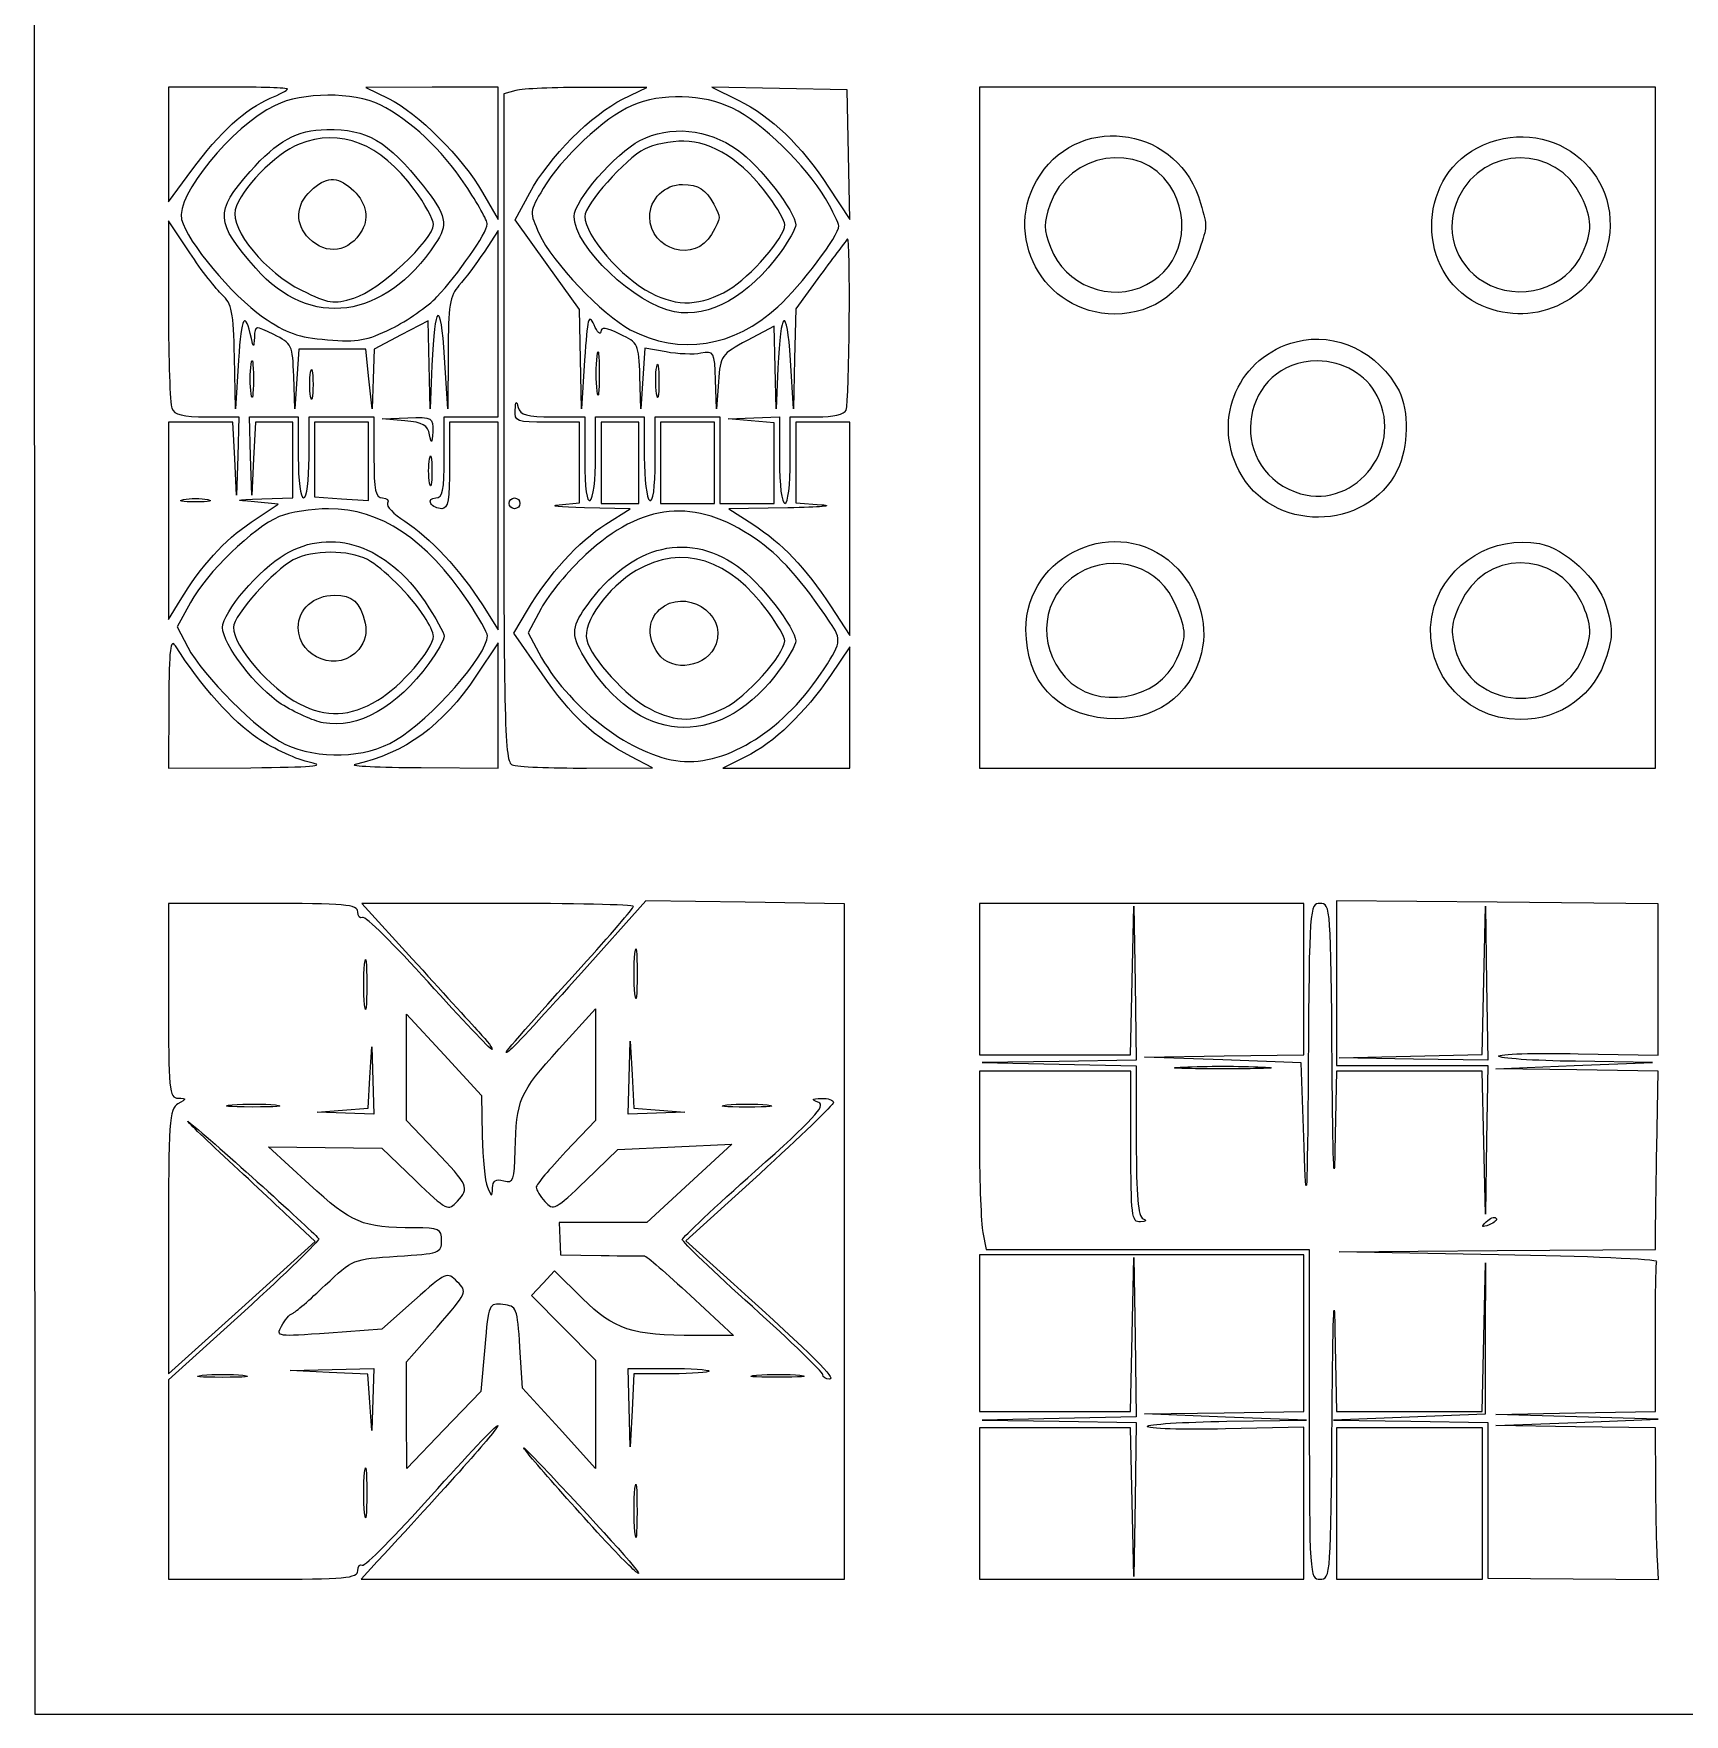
# Model space of a CAD drawing. Extents: x 35 to 169, y -1 to 345.
# Drawn here: x 34.9 to 121.1, y -0.9 to 86.9 of the extents above; entities that cross this region are included whole.
import ezdxf

# ---------------------------------------------------------------- set-up
doc = ezdxf.new("R2010")
doc.units = 0
doc.layers.get('0').update_dxf_attribs({"linetype": 'CONTINUOUS'})

msp = doc.modelspace()

# ---------------------------------------------------------------- linework, layer by layer
at = {"color": 7}
for points in [[(169.00133, 20.210668), (168.928996, -0.885443), (101.950754, -0.885443), (34.972518, -0.885443), (34.932448, 87.450113), (34.892381, 175.785668), (56.051371, 175.785668), (77.210361, 175.785668), (77.212337, 176.420668)], [(45.037025, 84.063446), (41.932583, 84.063446), (41.932583, 81.069066), (41.932583, 78.074685), (43.152252, 79.72851)], [(45.037025, 84.063446), (45.037025, 84.063446)], [(55.690914, 84.04938), (52.233695, 84.035326), (53.416146, 83.461621)], [(58.331676, 78.560127), (59.142842, 77.149016), (59.145382, 80.606238), (59.147922, 84.063446), (55.690699, 84.049392), (55.690699, 84.049392)], [(60.065361, 83.885567), (59.430361, 83.715393), (59.430361, 66.280726)], [(65.639247, 83.426866), (66.909247, 84.035311), (63.804806, 84.045528)], [(73.823695, 83.989171), (70.295914, 84.05601), (71.67188, 83.37687)], [(76.389684, 78.842335), (77.505097, 77.149002), (77.428285, 80.535668), (77.351472, 83.922335), (73.823695, 83.989171), (73.823695, 83.989171)], [(101.904806, 84.063446), (84.265914, 84.063446), (84.265914, 66.283446), (84.265914, 48.503446), (101.904806, 48.503446), (119.543695, 48.503446), (119.543695, 66.283446), (119.543695, 84.063446), (101.904806, 84.063446), (101.904806, 84.063446)], [(54.760625, 78.719027), (54.760625, 78.719027)], [(57.434576, 78.946616), (57.434576, 78.946608)], [(63.652315, 69.811224), (63.488135, 67.271224), (63.434801, 69.863616), (63.381472, 72.45601), (61.70538, 74.795994), (60.02929, 77.13598), (60.788158, 78.538732)], [(73.25822, 78.37563), (73.25822, 78.37563)], [(76.225773, 78.246987), (76.225773, 78.246987)], [(94.205882, 78.923175), (94.205882, 78.923175)], [(115.685725, 78.339113), (115.685725, 78.339113)], [(43.046667, 75.403838), (41.932583, 77.072212), (41.932583, 72.406466)], [(52.035256, 76.584557), (52.035256, 76.584557)], [(56.325914, 64.731224), (56.325914, 66.847891), (57.737025, 66.847891), (59.148136, 66.847891), (59.148136, 71.711181), (59.148136, 76.574474), (58.402398, 75.450625)], [(70.275605, 76.372891), (70.275605, 76.372891)], [(55.859299, 75.871243), (55.859299, 75.871243)], [(77.378131, 76.137706), (77.378131, 76.137706)], [(95.744781, 75.583018), (95.744781, 75.583018)], [(117.032275, 75.731987), (117.032275, 75.731987)], [(73.865703, 75.417337), (73.865703, 75.417337)], [(75.96702, 74.255431), (74.670361, 72.490749), (74.617027, 69.880987), (74.563695, 67.271224), (74.400283, 69.811224)], [(55.682721, 69.529002), (55.592839, 67.271224), (55.536044, 69.568919), (55.479247, 71.866612), (54.070512, 71.121142), (52.661775, 70.375668), (52.611957, 68.823446), (52.562139, 67.271224), (52.397917, 68.823446), (52.233695, 70.375668), (50.481851, 70.377926), (48.730007, 70.380184), (48.630213, 68.825696), (48.53042, 67.271207), (48.470114, 68.96454)], [(73.744574, 69.387891), (73.653622, 67.271224), (73.597547, 69.427808), (73.541472, 71.58439), (72.142807, 70.838919)], [(67.906592, 70.232808), (66.793903, 70.436278), (66.693271, 68.853751), (66.592642, 67.271224), (66.539279, 68.982843)], [(45.589325, 69.811207), (45.425913, 67.271207), (45.372579, 69.979132)], [(56.526249, 70.177441), (56.5175, 67.271224), (56.346812, 69.952335)], [(70.642788, 68.682335), (70.541436, 67.271224), (70.489233, 68.785792)], [(46.245994, 68.047335), (46.245994, 68.047335)], [(49.353408, 67.906224), (49.353408, 67.906224)], [(64.306202, 68.188446), (64.306202, 68.188446)], [(67.412275, 68.051216), (67.412289, 68.051216)], [(105.023672, 67.948885), (105.023672, 67.948885)], [(43.938331, 66.847891), (45.601472, 66.847891), (45.546196, 64.80178), (45.490917, 62.755668), (45.39219, 64.660668), (45.293458, 66.565668), (43.613019, 66.565668), (41.932583, 66.565668), (41.933712, 61.415113), (41.934841, 56.264557), (42.533976, 57.252335)], [(46.800894, 62.56525), (48.423695, 62.614557), (48.423695, 64.590113), (48.423695, 66.565668), (47.448811, 66.565668), (46.473926, 66.565668), (46.375196, 64.660668), (46.276466, 62.755668), (46.22119, 64.80178), (46.165914, 66.847891), (47.435914, 66.847891), (48.705914, 66.847891), (48.705914, 64.731224)], [(49.270361, 64.731224), (49.270361, 66.847891), (50.963695, 66.847891), (52.657025, 66.847891), (52.657025, 64.731224)], [(54.262178, 66.642106), (53.080361, 66.749279), (54.420914, 66.798584)], [(61.991054, 66.847893), (63.663695, 66.847891), (63.663695, 64.573456)], [(64.228136, 64.747881), (64.228136, 66.847891), (65.498136, 66.847891), (66.768136, 66.847891), (66.768136, 64.747881)], [(67.332583, 64.573456), (67.332583, 66.847891), (69.025914, 66.847891), (70.719247, 66.847891), (70.719247, 64.590113), (70.719247, 62.332335), (72.130361, 62.332335), (73.541472, 62.332335), (73.541472, 64.432774), (73.541472, 66.533213), (72.342025, 66.641245), (71.142583, 66.749279), (72.483136, 66.798584), (73.823695, 66.847891), (73.823695, 64.590113)], [(74.388136, 64.590113), (74.388136, 66.847891), (75.77573, 66.847891)], [(50.963695, 66.565668), (49.552583, 66.565668), (49.552583, 64.61735), (49.552583, 62.669035), (50.96387, 62.571239), (52.375156, 62.473446), (52.374981, 64.519557), (52.374806, 66.565668), (50.963695, 66.565668), (50.963695, 66.565668)], [(55.564312, 65.915301), (55.564301, 65.915301)], [(57.878136, 66.565668), (56.608136, 66.565668), (56.608136, 64.307891)], [(58.324056, 57.030158), (59.148136, 55.730717), (59.148136, 61.148193), (59.148136, 66.565668), (57.878136, 66.565668), (57.878136, 66.565668)], [(62.323136, 62.255706), (63.381472, 62.366411), (63.381472, 64.466042), (63.381472, 66.565671), (61.688136, 66.565671)], [(65.498136, 66.565668), (64.510361, 66.565668), (64.510361, 64.449002), (64.510361, 62.332335), (65.498136, 62.332335), (66.485914, 62.332335), (66.485914, 64.449002), (66.485914, 66.565668), (65.498136, 66.565668), (65.498136, 66.565668)], [(69.025914, 66.565668), (67.614806, 66.565668), (67.614806, 64.449002), (67.614806, 62.332335), (69.025914, 62.332335), (70.437025, 62.332335), (70.437025, 64.449002), (70.437025, 66.565668), (69.025914, 66.565668), (69.025914, 66.565668)], [(76.081472, 66.565668), (74.670361, 66.565668), (74.670361, 64.464465), (74.670361, 62.363261), (76.010914, 62.257558)], [(76.481878, 56.976548), (77.492583, 55.430763), (77.492583, 60.998214), (77.492583, 66.565668), (76.081472, 66.565668), (76.081472, 66.565668)], [(106.090793, 64.08452), (106.090793, 64.08452)], [(55.562297, 63.390668), (55.562297, 63.390668)], [(43.343695, 62.409201), (43.343695, 62.409201)], [(46.243793, 61.344543), (47.656615, 62.295991), (46.417365, 62.405967)], [(59.994806, 62.050113), (59.994806, 62.050113)], [(64.766469, 61.247552), (66.031979, 62.050116), (63.648392, 62.097557)], [(74.262327, 62.100983), (71.173185, 62.050113), (72.427883, 61.240135)], [(43.077548, 57.151102), (42.388068, 55.878503), (42.936437, 54.820677)], [(57.573664, 57.207453), (57.573664, 57.207453)], [(115.685725, 57.172446), (115.685725, 57.172446)], [(55.295487, 56.413427), (55.295487, 56.413427)], [(61.433397, 53.429141), (59.966428, 55.551187), (60.676807, 56.763354)], [(61.384149, 56.846127), (60.707177, 55.570025), (61.268212, 54.524254)], [(73.25822, 56.644519), (73.25822, 56.644519)], [(94.538549, 56.958982), (94.538549, 56.958982)], [(76.459746, 56.131205), (76.459746, 56.131205)], [(51.861974, 54.705994), (51.861974, 54.705994)], [(55.126472, 48.536184), (59.148136, 48.503446), (59.148136, 51.781161), (59.148136, 55.058879), (57.979073, 53.308189), (57.979073, 53.308189)], [(70.520571, 54.994557), (70.520571, 54.994557)], [(72.05238, 49.093931), (70.860361, 48.503892), (74.176472, 48.503669), (77.492583, 48.503446), (77.492583, 51.674679), (77.492583, 54.845911), (76.482555, 53.346106), (76.482567, 53.346106)], [(95.85316, 54.533034), (95.85316, 54.533034)], [(55.521259, 53.968448), (55.521259, 53.968448)], [(73.865703, 53.686226), (73.865703, 53.686226)], [(117.006963, 54.37123), (117.006963, 54.37123)], [(41.949178, 51.960668), (41.932583, 48.503446), (46.236472, 48.534369)], [(46.595072, 50.064161), (46.595072, 50.064161)], [(63.75733, 48.51592), (67.191472, 48.528395), (66.062583, 49.118598)], [(46.871472, 41.447891), (41.932583, 41.447891), (41.932583, 36.367891)], [(52.829748, 7.087335), (51.981856, 6.170113), (64.596106, 6.170113), (77.210361, 6.170113), (77.210361, 23.79695), (77.210361, 41.423789), (72.0305, 41.506395), (72.0305, 41.506395)], [(59.117095, 41.447891), (52.030497, 41.447891), (54.657077, 38.555113)], [(72.0305, 41.506395), (66.850638, 41.589002), (63.493277, 37.829723)], [(101.210454, 28.747891), (101.058136, 33.122335), (96.965914, 33.275285), (92.873695, 33.428236), (97.036472, 33.486952), (101.199247, 33.545668), (101.199247, 37.49678), (101.199247, 41.447891), (92.732583, 41.447891), (84.265914, 41.447891), (84.265914, 37.49678), (84.265914, 33.545668), (88.209061, 33.545668), (92.15221, 33.545668), (92.23938, 37.426224), (92.32655, 41.30678), (92.388453, 37.285113), (92.450361, 33.263446), (88.428695, 33.201284), (84.407025, 33.139122), (88.428695, 33.052423), (92.450361, 32.965727), (92.450361, 29.045883)], [(115.521596, 33.602635), (119.684797, 33.51849), (119.684797, 37.474989), (119.684797, 41.431485), (111.288528, 41.510245), (102.892262, 41.589002), (102.892417, 37.285113), (102.892583, 32.981224), (106.843695, 32.981224), (110.794806, 32.981224), (110.733174, 29.100668), (110.671545, 25.220113), (110.58387, 28.959557), (110.4962, 32.699002), (106.701934, 32.699002), (102.907671, 32.699002), (102.821421, 28.536224)], [(106.914247, 33.325075), (103.033695, 33.386704), (106.765228, 33.474323), (110.496759, 33.561941), (110.583878, 37.43436), (110.670995, 41.30678), (110.7329, 37.285113), (110.794806, 33.263446), (106.914247, 33.325075), (106.914247, 33.325075)], [(52.169215, 36.156224), (52.169215, 36.156224)], [(66.280315, 36.720668), (66.280315, 36.720668)], [(55.832025, 28.563275), (54.350361, 30.111577), (54.35609, 32.886956), (54.361791, 35.662335), (56.319344, 33.545668), (58.276899, 31.429002), (58.309022, 29.312335)], [(62.320015, 33.852738), (64.221893, 35.944557), (64.225026, 33.030827), (64.228159, 30.1171), (62.675937, 28.489756)], [(67.403136, 30.492095), (65.921472, 30.441224), (65.975848, 32.346224), (66.030227, 34.251224), (66.13004, 32.502265), (66.229851, 30.753305), (67.557328, 30.648135), (68.884806, 30.542965), (67.403136, 30.492095), (67.403136, 30.492095)], [(51.175361, 30.492095), (49.693695, 30.542965), (51.02061, 30.648113), (52.347526, 30.753257), (52.448912, 32.361131), (52.5503, 33.969002), (52.603662, 32.205113), (52.657025, 30.441224), (51.175361, 30.492095), (51.175361, 30.492095)], [(92.168136, 28.747891), (92.168136, 32.699002), (88.217025, 32.699002), (84.265914, 32.699002), (84.265914, 28.92428)], [(96.965914, 32.811154), (96.965914, 32.811154)], [(119.617803, 28.677555), (119.684797, 32.699439), (115.451464, 32.757935), (111.218133, 32.816434), (115.310353, 32.981224), (119.402575, 33.146014), (115.380908, 33.20473)], [(46.307025, 30.820195), (46.307025, 30.820195)], [(72.130361, 30.818332), (72.130361, 30.818332)], [(49.270361, 26.79852), (47.153695, 28.747958), (50.108234, 28.712074), (53.062773, 28.676189), (54.790391, 27.017245)], [(63.716758, 26.989878), (65.386294, 28.60678), (68.363406, 28.747891), (71.340517, 28.889002), (69.124892, 26.844362), (66.909247, 24.799722), (64.621421, 24.798255), (62.33359, 24.796787), (62.363641, 23.950764), (62.393695, 23.104741), (64.510361, 23.070676)], [(72.792694, 27.33895), (68.939469, 23.839639), (71.450499, 21.566543)], [(41.932583, 23.790166), (41.932583, 16.884935), (45.763547, 20.341435), (49.59451, 23.797936), (48.232991, 25.073469)], [(110.877533, 24.673813), (110.877533, 24.673813)], [(84.442306, 24.267613), (84.618695, 23.385668), (93.050083, 23.385668), (101.481472, 23.385668), (101.481472, 14.77789)], [(111.359247, 23.109871), (103.033695, 23.257407), (111.288695, 23.321538), (119.543695, 23.385668), (119.547251, 24.020668)], [(97.177583, 14.413598), (101.340361, 14.472639), (97.107025, 14.636779), (92.873695, 14.800919), (97.036472, 14.85996), (101.199247, 14.919001), (101.199247, 19.011224), (101.199247, 23.103446), (92.732583, 23.103446), (84.265914, 23.103446), (84.265914, 19.011224), (84.265914, 14.919001), (88.209275, 14.919001), (92.152642, 14.919001), (92.239335, 18.940668), (92.326037, 22.962335), (92.388196, 18.807306), (92.450361, 14.652277), (88.428695, 14.56558), (84.407025, 14.478883), (88.428695, 14.41672), (92.450361, 14.354557), (92.388453, 10.33289), (92.32655, 6.311224), (92.23938, 10.191779), (92.15221, 14.072335), (88.209061, 14.072335), (84.265914, 14.072335), (84.265914, 10.125487), (84.265914, 6.178638), (92.732583, 6.179062), (101.199247, 6.179485), (101.199247, 10.1404), (101.199247, 14.101315), (97.106585, 14.016259), (97.106585, 14.016279)], [(63.54918, 20.8194), (62.080769, 22.269572), (61.484874, 21.628176), (60.888982, 20.986779), (62.556046, 19.293446), (64.22311, 17.600113), (64.222545, 14.77789), (64.221981, 11.955668), (62.320105, 14.05125), (60.418136, 16.146832), (60.277025, 18.284583)], [(102.821455, 19.22289), (102.907284, 14.919001), (106.702185, 14.919001), (110.497084, 14.919001), (110.587008, 18.799557), (110.676936, 22.680113), (110.665308, 18.729001), (110.65368, 14.77789), (106.702569, 14.624596), (102.751458, 14.471301), (106.773136, 14.412929), (110.794806, 14.354557), (110.794806, 10.287679), (110.794806, 6.220802), (115.255638, 6.184794), (119.716468, 6.148785), (119.651441, 7.217782)], [(54.769639, 20.737707), (53.076797, 19.22977), (50.301881, 19.021727)], [(69.177086, 20.979685), (71.424806, 18.896253), (69.449247, 18.895463), (69.449247, 18.895474)], [(45.892728, 20.168216), (41.932583, 16.581648), (41.932583, 11.37588), (41.932583, 6.170113), (46.871472, 6.170113)], [(58.4408, 18.285537), (58.236366, 15.976075), (56.302329, 13.965872), (54.368296, 11.955668), (54.359322, 14.734518), (54.350347, 17.513367), (55.950239, 19.335672)], [(119.56505, 11.179557), (119.543686, 14.072335), (115.380905, 14.131376), (111.218128, 14.190417), (115.451472, 14.354557), (119.684806, 14.518697), (115.451472, 14.640144), (111.218136, 14.761592), (115.380914, 14.847841), (119.543695, 14.934091), (119.543695, 18.736546)], [(44.754806, 16.70722), (44.754806, 16.70722)], [(52.44938, 15.400815), (52.346143, 16.870408), (50.314363, 16.967517), (48.282583, 17.064626), (50.469806, 17.120703), (52.657025, 17.176779), (52.60482, 15.554001), (52.552614, 13.931224), (52.44938, 15.400815), (52.44938, 15.400815)], [(68.192142, 16.894557), (66.229481, 16.894557), (66.130754, 14.989557), (66.032024, 13.084557), (65.976748, 15.130668), (65.921472, 17.176779), (68.038136, 17.176779)], [(68.192142, 16.894557), (68.192142, 16.894557)], [(73.682583, 16.709083), (73.682583, 16.709083)], [(76.434247, 16.618423), (76.434247, 16.618423)], [(106.702583, 14.072335), (102.892583, 14.072335), (102.892583, 10.121224), (102.892583, 6.170113), (106.702583, 6.170113), (110.512583, 6.170113), (110.512583, 10.121224), (110.512583, 14.072335), (106.702583, 14.072335), (106.702583, 14.072335)], [(119.56505, 11.179557), (119.56505, 11.179557)], [(52.169215, 9.627335), (52.169215, 9.627335)], [(64.759651, 8.145668), (64.759651, 8.145668)], [(66.279014, 8.647017), (66.278904, 8.647017)]]:
    msp.add_lwpolyline(points, dxfattribs=at)
for points in [[(43.152252, 79.72851), (44.586892, 81.673823), (45.986454, 82.957065), (47.239572, 83.476125)], [(48.141472, 83.956574), (48.141472, 84.015353), (46.744472, 84.063446), (45.037025, 84.063446)], [(47.239572, 83.476125), (47.735617, 83.681591), (48.141472, 83.897796), (48.141472, 83.956574)], [(52.98011, 83.127157), (51.590298, 83.817521), (48.906165, 83.807369), (47.492429, 83.106414)], [(53.416146, 83.461621), (54.92811, 82.728047), (57.289107, 80.373789), (58.331676, 78.560127)], [(63.804806, 84.045528), (62.097361, 84.051144), (60.414611, 83.979163), (60.065361, 83.885567)], [(60.788158, 78.538732), (61.785706, 80.382679), (64.052286, 82.666568), (65.639247, 83.426866)], [(71.37851, 82.956969), (69.82841, 83.707358), (67.667316, 83.761212), (66.103966, 83.088405)], [(71.67188, 83.37687), (73.389851, 82.528928), (74.947413, 81.031872), (76.389684, 78.842335)], [(47.492429, 83.106414), (45.229376, 81.984335), (42.297593, 78.405368), (42.612773, 77.149586)], [(57.434576, 78.946608), (56.175492, 80.832101), (54.573294, 82.335775), (52.98011, 83.127157)], [(66.103966, 83.088405), (64.705354, 82.486493), (62.406194, 80.333851), (61.48738, 78.766017)], [(76.225773, 78.246987), (75.226308, 79.952442), (72.884496, 82.227932), (71.37851, 82.956969)], [(87.425812, 79.469069), (89.629934, 82.799726), (94.747498, 81.900298), (95.809158, 77.995668)], [(110.226052, 80.87725), (113.902476, 82.821392), (118.025147, 79.704798), (117.032275, 75.731987)], [(46.191802, 79.651427), (47.613262, 81.266294), (48.626104, 81.821129), (50.193725, 81.843689)], [(54.760625, 78.719027), (53.003645, 81.112511), (50.896624, 81.943732), (48.756799, 81.087543)], [(50.193725, 81.843689), (52.315734, 81.874226), (53.334672, 81.277086), (55.237964, 78.887547)], [(66.539085, 81.268348), (68.133716, 82.081868), (70.055305, 81.900176), (71.631347, 80.786858)], [(48.756799, 81.087543), (47.495926, 80.583042), (45.688987, 78.724843), (45.421005, 77.657117)], [(63.099247, 77.313156), (63.099247, 78.119987), (65.277738, 80.624856), (66.539085, 81.268348)], [(66.786438, 80.827354), (65.777392, 80.305556), (63.663695, 77.926908), (63.663695, 77.313176)], [(68.828443, 81.241224), (68.145527, 81.241224), (67.22662, 81.054983), (66.786438, 80.827354)], [(73.25822, 78.37563), (71.950207, 80.181293), (70.311713, 81.241224), (68.828443, 81.241224)], [(71.631347, 80.786858), (72.781143, 79.974636), (74.670361, 77.544869), (74.670361, 76.878308)], [(94.205882, 78.923175), (92.680025, 81.251926), (88.900491, 80.662564), (87.954697, 77.948399)], [(110.247554, 72.765783), (107.088065, 74.377636), (107.075252, 79.211067), (110.226049, 80.87725)], [(115.685725, 78.339113), (114.392498, 81.064389), (110.572152, 81.039892), (109.271031, 78.297982)], [(46.492253, 74.601873), (44.367419, 77.021926), (44.336383, 77.54356), (46.191802, 79.651427)], [(49.359106, 78.65203), (50.14956, 79.394624), (50.714969, 79.426665), (51.472349, 78.77178)], [(67.050361, 77.290113), (67.050361, 78.210307), (67.837225, 78.984998), (68.765914, 78.979125)], [(68.765914, 78.979125), (69.607348, 78.973791), (69.975863, 78.739541), (70.394779, 77.943666)], [(91.321472, 72.215811), (87.573561, 72.226394), (85.360109, 76.347581), (87.425812, 79.469069)], [(49.270361, 76.161224), (48.521149, 76.910437), (48.556328, 77.897862), (49.359106, 78.65203)], [(51.472349, 78.77178), (52.216115, 78.128663), (52.432097, 77.289452), (52.035256, 76.584557)], [(55.761472, 76.893529), (55.761472, 77.14767), (55.311091, 77.969142), (54.760625, 78.719027)], [(55.237964, 78.887547), (56.445576, 77.371415), (56.543756, 76.894807), (55.859299, 75.871243)], [(58.574771, 76.905184), (58.579681, 77.081522), (58.06659, 78.00017), (57.434576, 78.946616)], [(61.48738, 78.766017), (60.769751, 77.541474), (60.769737, 77.54131), (61.284536, 76.399688)], [(74.105914, 76.880033), (74.105914, 77.058998), (73.724451, 77.732016), (73.25822, 78.37563)], [(76.928136, 76.812757), (76.928136, 76.942409), (76.612075, 77.587815), (76.225773, 78.246987)], [(92.986905, 73.747911), (94.839048, 74.705691), (95.402332, 77.09716), (94.205882, 78.923175)], [(109.271031, 78.297982), (108.493286, 76.659008), (109.042096, 74.840023), (110.60115, 73.8894)], [(115.738605, 75.39067), (116.261495, 76.593467), (116.251572, 77.146676), (115.685725, 78.339113)], [(45.421005, 77.657117), (45.160596, 76.619573), (47.013749, 74.36469), (48.875402, 73.453869)], [(68.351792, 72.326707), (66.283513, 72.714718), (63.099247, 75.737665), (63.099247, 77.313156)], [(63.663695, 77.313176), (63.663695, 76.321142), (65.574974, 74.102565), (67.10967, 73.313156)], [(70.275605, 76.372891), (69.453396, 74.857329), (67.050361, 75.540725), (67.050361, 77.290113)], [(70.394779, 77.943666), (70.783673, 77.204823), (70.792896, 77.326415), (70.275605, 76.372891)], [(87.954697, 77.948399), (87.603375, 76.940205), (87.604673, 76.650307), (87.964716, 75.704309)], [(95.809158, 77.995668), (96.16453, 76.688655), (96.169294, 76.867169), (95.744781, 75.583018)], [(42.612773, 77.149586), (42.900902, 76.001599), (45.271992, 73.158072), (46.84382, 72.075513)], [(52.035256, 76.584557), (51.388828, 75.436325), (50.180299, 75.251286), (49.270361, 76.161224)], [(51.613339, 73.043445), (52.907215, 73.425077), (55.761472, 76.074249), (55.761472, 76.893529)], [(55.947536, 73.115307), (57.023906, 74.246061), (58.562536, 76.465587), (58.574771, 76.905184)], [(61.284536, 76.399688), (61.939545, 74.947135), (64.599411, 72.148433), (66.03939, 71.396647)], [(71.160812, 73.475874), (72.320805, 74.155677), (74.105914, 76.219032), (74.105914, 76.880033)], [(73.740431, 72.594356), (74.959224, 73.710886), (76.928136, 76.316415), (76.928136, 76.812757)], [(74.670361, 76.878308), (74.670361, 76.685711), (74.308264, 76.028278), (73.865703, 75.417337)], [(55.859299, 75.871243), (53.211377, 71.911426), (49.317772, 71.383786), (46.492253, 74.601873)], [(77.378131, 76.137706), (77.315184, 76.07303), (76.680184, 75.226007), (75.96702, 74.255431)], [(77.305673, 67.200668), (77.474363, 67.61873), (77.544826, 76.308973), (77.378131, 76.137706)], [(87.964718, 75.704309), (88.72717, 73.701034), (91.105011, 72.774744), (92.986905, 73.747911)], [(95.744781, 75.583018), (95.043461, 73.461531), (93.399319, 72.209941), (91.321472, 72.215811)], [(117.032275, 75.731987), (116.302612, 72.81235), (112.992721, 71.365306), (110.247554, 72.765783)], [(44.74, 73.211271), (44.421414, 73.499589), (43.659414, 74.486244), (43.046667, 75.403838)], [(58.402398, 75.450625), (57.992241, 74.83251), (57.404285, 74.047078), (57.095827, 73.705219)], [(73.865703, 75.417337), (72.220833, 73.146665), (70.154588, 71.988501), (68.351792, 72.326707)], [(110.60115, 73.8894), (112.397077, 72.794344), (114.931932, 73.535084), (115.738605, 75.39067)], [(57.095827, 73.705219), (56.614204, 73.171444), (56.533762, 72.673206), (56.526249, 70.177441)], [(45.372579, 69.979132), (45.326644, 72.311606), (45.238935, 72.759741), (44.74, 73.211271)], [(48.875402, 73.453869), (50.30871, 72.752617), (50.519951, 72.720952), (51.613339, 73.043445)], [(53.568081, 71.454666), (54.390267, 71.856926), (55.461021, 72.604214), (55.947536, 73.115307)], [(56.34681, 69.952335), (56.150312, 73.038847), (55.813912, 72.824403), (55.682721, 69.529002)], [(67.10967, 73.313156), (68.521278, 72.587057), (69.726782, 72.635478), (71.160812, 73.475874)], [(41.932583, 72.406466), (41.932583, 69.840307), (42.00967, 67.539835), (42.103889, 67.294307)], [(46.257763, 70.940096), (45.924193, 72.447594), (45.738793, 72.134483), (45.589325, 69.811207)], [(46.84382, 72.075513), (48.120173, 71.196453), (48.685275, 70.995237), (50.224758, 70.871663)], [(64.145538, 71.645668), (63.858247, 72.2617), (63.795664, 72.028938), (63.652315, 69.811224)], [(66.03939, 71.396647), (68.632838, 70.042655), (71.429866, 70.477664), (73.740431, 72.594356)], [(74.400283, 69.811224), (74.213209, 72.719022), (73.878415, 72.502876), (73.744574, 69.387891)], [(47.428971, 71.145791), (46.457853, 71.628873), (46.447814, 71.627476), (46.415398, 71.00468)], [(48.470114, 68.96454), (48.412115, 70.593036), (48.372248, 70.676557), (47.428971, 71.145791)], [(50.224758, 70.871663), (51.82165, 70.74348), (52.276629, 70.822819), (53.568081, 71.454666)], [(64.492468, 71.288324), (64.482619, 71.096808), (64.326513, 71.257613), (64.145538, 71.645668)], [(65.498136, 71.165498), (64.776277, 71.50973), (64.505544, 71.542796), (64.492468, 71.288324)], [(66.539279, 68.982843), (66.487559, 70.641674), (66.455454, 70.708987), (65.498136, 71.165498)], [(100.795681, 70.77094), (102.869475, 71.299624), (105.103865, 70.230443), (106.163333, 68.202461)], [(46.415398, 71.00468), (46.385853, 70.436987), (46.370483, 70.43069), (46.257763, 70.940096)], [(64.306202, 70.022891), (64.368804, 70.527363), (64.42003, 70.114613), (64.42003, 69.105668)], [(69.728153, 70.164848), (69.338272, 70.090319), (68.518569, 70.120901), (67.906592, 70.232808)], [(70.489233, 68.785792), (70.439074, 70.240902), (70.409198, 70.295038), (69.728153, 70.164848)], [(72.142807, 70.838919), (70.784875, 70.115155), (70.741187, 70.052352), (70.642788, 68.682335)], [(97.803806, 64.042864), (96.390982, 66.812232), (97.813261, 70.01062), (100.795681, 70.77094)], [(46.245994, 68.047335), (46.181329, 68.474196), (46.181329, 69.172696), (46.245994, 69.599557)], [(46.245994, 69.599557), (46.310657, 70.026418), (46.363565, 69.677168), (46.363565, 68.823446)], [(49.353408, 69.176224), (49.420678, 69.525474), (49.475715, 69.239724), (49.475715, 68.541224)], [(64.306202, 68.188446), (64.243596, 68.692918), (64.243596, 69.518418), (64.306202, 70.022891)], [(67.412289, 68.051216), (67.347414, 68.48021), (67.349153, 69.11521), (67.416127, 69.462327)], [(67.416124, 69.462327), (67.483112, 69.809443), (67.536187, 69.45846), (67.534073, 68.682335)], [(101.904806, 69.764186), (97.971376, 69.764186), (97.047964, 64.332785), (100.742332, 62.926695)], [(105.023672, 67.948885), (104.446809, 69.064419), (103.244537, 69.764186), (101.904806, 69.764186)], [(46.363565, 68.823446), (46.363565, 67.969724), (46.310657, 67.620474), (46.245994, 68.047335)], [(49.353408, 67.906224), (49.28614, 68.255474), (49.28614, 68.826974), (49.353408, 69.176224)], [(49.475715, 68.541224), (49.475715, 67.842724), (49.420678, 67.556974), (49.353408, 67.906224)], [(64.42003, 69.105668), (64.42003, 68.096724), (64.368804, 67.683974), (64.306202, 68.188446)], [(67.534073, 68.682335), (67.531815, 67.906224), (67.477143, 67.622221), (67.412275, 68.051216)], [(60.027543, 67.200671), (60.052181, 67.678521), (60.092223, 67.713444), (60.189347, 67.341782)], [(100.742332, 62.926695), (103.672634, 61.811418), (106.489037, 65.115179), (105.023672, 67.948885)], [(106.163333, 68.202461), (106.692248, 67.19004), (106.657806, 65.234991), (106.090793, 64.08452)], [(42.103889, 67.294307), (42.23328, 66.957116), (42.682115, 66.847891), (43.938331, 66.847891)], [(54.420914, 66.798584), (55.715563, 66.846203), (55.760154, 66.821303), (55.723036, 66.07178)], [(61.688136, 66.565671), (60.110537, 66.565671), (59.997041, 66.609071), (60.027543, 67.200671)], [(60.189347, 67.341782), (60.293956, 66.941487), (60.63538, 66.847893), (61.991054, 66.847893)], [(75.77573, 66.847891), (76.621736, 66.847891), (77.218884, 66.985581), (77.305673, 67.200668)], [(55.564301, 65.915301), (55.467741, 66.412684), (55.21084, 66.556079), (54.262178, 66.642106)], [(55.723036, 66.07178), (55.691244, 65.429772), (55.663818, 65.402735), (55.564312, 65.915301)], [(59.430361, 66.280726), (59.430361, 50.642936), (59.476369, 48.828403), (59.876775, 48.674752)], [(55.562297, 64.660668), (55.629567, 65.009918), (55.684603, 64.724168), (55.684603, 64.025668)], [(48.705914, 64.731224), (48.705914, 63.508262), (48.825077, 62.614557), (48.988136, 62.614557)], [(48.988136, 62.614557), (49.151199, 62.614557), (49.270361, 63.508262), (49.270361, 64.731224)], [(52.657025, 64.731224), (52.657025, 63.00228), (52.737622, 62.614557), (53.097015, 62.614557)], [(55.562297, 63.390668), (55.495029, 63.739918), (55.495029, 64.311418), (55.562297, 64.660668)], [(55.885927, 62.614557), (56.24532, 62.614557), (56.325914, 63.00228), (56.325914, 64.731224)], [(56.608136, 64.307891), (56.608136, 62.530224), (56.52166, 62.050113), (56.20146, 62.050113)], [(63.663695, 64.573456), (63.663695, 63.129034), (63.766683, 62.362677), (63.945914, 62.473446)], [(63.945914, 62.473446), (64.101136, 62.569379), (64.228136, 63.592875), (64.228136, 64.747881)], [(66.768136, 64.747881), (66.768136, 63.592875), (66.895136, 62.569379), (67.050361, 62.473446)], [(67.050361, 62.473446), (67.229589, 62.362677), (67.332583, 63.129034), (67.332583, 64.573456)], [(73.823695, 64.590113), (73.823695, 63.273075), (73.941285, 62.332335), (74.105914, 62.332335)], [(74.105914, 62.332335), (74.270543, 62.332335), (74.388136, 63.273075), (74.388136, 64.590113)], [(106.090793, 64.08452), (104.474371, 60.804816), (99.468573, 60.779653), (97.803806, 64.042864)], [(55.684603, 64.025668), (55.684603, 63.327168), (55.629567, 63.041418), (55.562297, 63.390668)], [(43.343695, 62.409201), (42.645192, 62.409201), (42.359442, 62.46424), (42.708695, 62.531508)], [(42.708695, 62.531508), (43.057942, 62.598778), (43.629442, 62.598778), (43.978695, 62.531508)], [(43.978695, 62.531508), (44.327942, 62.46424), (44.042195, 62.409201), (43.343695, 62.409201)], [(46.417365, 62.405967), (45.293325, 62.505721), (45.328981, 62.520529), (46.800894, 62.56525)], [(53.097015, 62.614557), (53.339009, 62.614557), (53.461327, 62.492107), (53.368829, 62.342444)], [(53.368829, 62.342444), (53.276333, 62.192785), (53.682296, 61.766288), (54.270969, 61.394674)], [(55.620361, 62.332335), (55.524428, 62.487557), (55.643927, 62.614557), (55.885927, 62.614557)], [(56.20146, 62.050113), (55.977787, 62.050113), (55.716291, 62.177113), (55.620361, 62.332335)], [(59.712583, 62.332335), (59.712583, 62.487557), (59.839583, 62.614557), (59.994806, 62.614557)], [(59.994806, 62.050113), (59.839583, 62.050113), (59.712583, 62.177113), (59.712583, 62.332335)], [(59.994806, 62.614557), (60.150025, 62.614557), (60.277025, 62.487557), (60.277025, 62.332335)], [(60.277025, 62.332335), (60.277025, 62.177113), (60.150025, 62.050113), (59.994806, 62.050113)], [(72.557304, 60.49624), (69.399892, 62.64471), (66.665884, 62.38543), (63.720108, 59.658164)], [(47.706085, 61.639931), (46.37142, 61.082271), (43.918624, 58.703513), (43.077548, 57.151102)], [(50.288715, 62.050113), (49.408204, 62.050113), (48.246022, 61.865531), (47.706085, 61.639931)], [(57.573664, 57.207453), (55.376087, 60.470668), (53.000083, 62.050113), (50.288715, 62.050113)], [(63.648392, 62.097557), (62.337419, 62.123663), (61.741056, 62.194817), (62.323136, 62.255706)], [(76.010914, 62.257558), (76.748222, 62.19942), (75.961356, 62.12896), (74.262327, 62.100983)], [(86.692345, 55.735501), (86.672138, 59.69288), (91.494669, 61.827025), (94.382172, 59.138536)], [(42.533804, 57.252335), (43.649976, 59.092537), (44.826061, 60.389785), (46.243793, 61.344543)], [(48.020642, 59.678029), (50.471287, 61.114205), (53.344276, 60.135128), (55.329475, 57.187274)], [(54.270969, 61.394674), (55.546015, 60.589774), (57.187821, 58.821815), (58.324056, 57.030158)], [(60.676807, 56.763354), (61.747792, 58.59085), (63.353518, 60.351488), (64.766469, 61.247552)], [(63.565862, 56.695649), (65.824487, 60.073293), (68.911944, 60.976737), (71.631347, 59.055746)], [(72.427883, 61.240135), (73.976168, 60.240628), (75.165571, 58.989735), (76.481878, 56.976548)], [(108.002612, 56.959055), (108.680174, 59.220561), (111.122028, 60.675883), (113.492751, 60.231129)], [(44.754806, 55.849025), (44.754806, 56.643562), (46.66571, 58.883986), (48.020642, 59.678029)], [(52.318265, 59.393081), (51.330513, 59.910555), (49.457283, 59.903491), (48.441994, 59.378462)], [(73.25822, 56.644519), (71.2292, 59.445501), (68.74784, 60.22775), (66.34979, 58.822402)], [(76.459746, 56.131205), (74.977461, 58.339481), (73.813396, 59.64153), (72.557304, 60.49624)], [(94.538549, 56.958982), (93.706374, 59.038793), (91.31979, 59.826989), (89.399488, 58.656213)], [(115.685725, 57.172446), (114.369178, 59.946866), (110.588377, 59.900347), (109.347203, 57.094457)], [(113.492751, 60.231129), (114.834063, 59.979499), (116.544003, 58.393137), (116.955931, 57.018235)], [(48.441994, 59.378462), (47.432945, 58.856667), (45.319247, 56.478019), (45.319247, 55.864287)], [(55.295487, 56.413427), (54.520174, 57.574435), (53.125644, 58.970103), (52.318265, 59.393081)], [(63.720108, 59.658164), (62.807664, 58.813399), (61.756482, 57.547983), (61.384149, 56.846127)], [(66.34979, 58.822402), (64.858499, 57.948448), (63.536974, 56.102305), (63.761705, 55.206904)], [(71.631347, 59.055746), (72.781143, 58.243525), (74.670361, 55.813758), (74.670361, 55.147197)], [(94.382172, 59.138536), (95.652948, 57.955351), (96.23773, 56.124454), (95.85316, 54.533034)], [(67.566472, 56.78526), (68.869123, 57.964142), (71.089929, 56.617942), (70.520571, 54.994557)], [(89.399488, 58.656213), (87.519883, 57.510247), (87.210824, 54.967069), (88.742805, 53.252484)], [(48.705914, 55.841224), (48.705914, 56.818148), (49.506657, 57.534557), (50.598581, 57.534557)], [(50.598581, 57.534557), (51.553666, 57.534557), (51.927816, 57.193633), (52.192891, 56.081827)], [(55.329475, 57.187274), (55.877519, 56.373478), (56.325914, 55.566258), (56.325914, 55.393447)], [(58.583695, 55.416615), (58.583695, 55.576683), (58.129181, 56.38256), (57.573664, 57.207453)], [(109.347203, 57.094457), (108.884384, 56.04818), (108.84441, 55.666994), (109.098537, 54.72324)], [(115.755874, 54.265067), (116.261044, 55.425313), (116.247449, 55.988696), (115.685725, 57.172446)], [(55.761472, 55.397438), (55.761472, 55.572444), (55.551778, 56.029641), (55.295487, 56.413427)], [(63.982024, 53.758582), (62.974559, 55.279576), (62.912379, 55.718404), (63.565862, 56.695649)], [(67.489694, 54.49291), (66.904864, 55.327876), (66.93452, 56.213351), (67.566472, 56.78526)], [(74.098918, 55.163879), (74.102756, 55.334618), (73.724451, 56.000905), (73.25822, 56.644519)], [(94.571941, 54.224003), (95.082738, 55.398985), (95.080218, 55.605221), (94.538549, 56.958982)], [(112.488136, 51.043446), (109.344361, 51.043446), (107.112229, 53.98723), (108.002612, 56.959055)], [(116.955931, 57.018235), (117.327787, 55.777095), (117.333976, 55.456047), (117.006963, 54.37123)], [(42.301956, 54.886144), (42.03078, 55.315074), (41.962567, 54.749405), (41.949178, 51.960668)], [(47.820924, 51.853751), (46.531547, 52.671451), (44.754806, 54.986616), (44.754806, 55.849025)], [(45.319247, 55.864287), (45.319247, 54.872254), (47.230532, 52.653676), (48.765226, 51.864267)], [(51.861974, 54.705994), (50.858886, 53.46723), (48.705914, 54.241651), (48.705914, 55.841224)], [(52.192891, 56.081827), (52.314224, 55.572927), (52.208695, 55.134175), (51.861974, 54.705994)], [(52.855797, 52.050093), (54.038559, 52.74324), (55.761472, 54.728038), (55.761472, 55.397438)], [(53.785914, 49.962958), (55.624036, 51.051238), (58.583695, 54.415497), (58.583695, 55.416615)], [(56.325914, 55.393447), (56.325914, 55.220637), (55.96382, 54.579389), (55.521259, 53.968448)], [(75.961615, 53.410706), (77.070548, 55.057377), (77.094122, 55.18613), (76.459746, 56.131205)], [(90.903893, 51.101796), (88.269233, 51.320284), (86.706106, 53.040092), (86.692345, 55.735501)], [(46.595072, 50.064161), (45.277978, 50.938397), (43.621624, 52.798798), (42.301956, 54.886144)], [(42.936437, 54.820677), (43.696811, 53.353881), (46.64016, 50.417551), (48.000361, 49.768826)], [(61.268212, 54.524254), (62.743534, 51.774247), (65.877858, 49.307181), (68.410935, 48.902125)], [(63.761705, 55.206904), (64.008093, 54.22522), (65.842123, 52.224287), (67.069442, 51.598157)], [(70.520571, 54.994557), (70.091848, 53.772157), (68.212411, 53.461086), (67.489694, 54.49291)], [(70.936304, 51.644656), (72.096478, 52.206284), (74.082055, 54.415756), (74.098918, 55.163879)], [(74.670361, 55.147197), (74.670361, 54.9546), (74.308264, 54.297166), (73.865703, 53.686226)], [(95.85316, 54.533034), (95.299341, 52.241242), (93.361787, 50.897969), (90.903893, 51.101796)], [(109.098537, 54.72324), (109.954771, 51.543428), (114.43657, 51.234979), (115.755874, 54.265067)], [(55.521259, 53.968448), (53.876389, 51.697776), (51.810144, 50.539612), (50.007348, 50.877818)], [(73.865703, 53.686226), (70.897445, 49.588664), (66.723827, 49.619217), (63.982024, 53.758582)], [(88.742805, 53.252484), (90.321582, 51.48553), (93.620471, 52.035342), (94.571941, 54.224003)], [(117.006963, 54.37123), (116.395037, 52.341239), (114.632751, 51.043446), (112.488136, 51.043446)], [(57.979073, 53.308189), (56.261325, 50.735841), (54.269186, 49.279583), (51.669247, 48.695685)], [(66.062583, 49.118598), (64.13993, 50.123794), (62.956753, 51.225528), (61.433397, 53.429141)], [(68.410935, 48.902125), (70.836036, 48.514337), (73.893773, 50.34014), (75.961615, 53.410706)], [(76.482567, 53.346106), (75.167352, 51.393145), (73.538097, 49.829354), (72.05238, 49.093931)], [(50.007348, 50.877818), (49.501594, 50.972699), (48.517703, 51.411868), (47.820924, 51.853751)], [(48.765226, 51.864267), (50.186731, 51.13308), (51.383825, 51.187461), (52.855797, 52.050093)], [(67.069442, 51.598157), (68.463823, 50.886796), (69.393878, 50.89798), (70.936304, 51.644656)], [(49.340166, 48.802001), (48.68006, 48.932193), (47.444767, 49.500165), (46.595072, 50.064161)], [(48.000361, 49.768826), (49.737097, 48.940521), (52.198501, 49.023113), (53.785914, 49.962958)], [(46.236472, 48.534369), (49.389501, 48.557032), (50.219429, 48.628586), (49.340166, 48.802001)], [(51.669247, 48.695685), (51.358803, 48.625967), (52.914556, 48.55419), (55.126472, 48.536184)], [(59.876775, 48.674752), (60.122305, 48.580532), (61.868555, 48.50906), (63.75733, 48.51592)], [(51.810361, 41.007901), (51.810361, 41.389643), (51.15654, 41.447891), (46.871472, 41.447891)], [(66.203695, 41.295762), (66.203695, 41.379432), (63.014725, 41.447891), (59.117095, 41.447891)], [(63.473886, 38.120762), (64.97528, 39.783341), (66.203695, 41.212091), (66.203695, 41.295762)], [(102.045914, 41.447891), (101.495219, 41.447891), (101.480027, 41.239961), (101.422121, 32.910668)], [(102.672766, 32.910668), (102.611885, 41.238942), (102.596546, 41.447891), (102.045914, 41.447891)], [(52.058937, 40.721541), (51.92222, 40.637046), (51.810361, 40.765906), (51.810361, 41.007901)], [(55.482978, 37.351531), (53.736474, 39.289534), (52.195657, 40.806038), (52.058937, 40.721541)], [(52.169215, 38.272891), (52.230102, 38.854974), (52.27992, 38.378724), (52.27992, 37.214557)], [(66.280315, 36.720668), (66.219431, 37.302752), (66.219431, 38.255252), (66.280315, 38.837335)], [(66.280315, 38.837335), (66.341207, 39.419418), (66.391022, 38.943168), (66.391022, 37.779002)], [(52.169215, 36.156224), (52.108326, 36.738307), (52.108326, 37.690807), (52.169215, 38.272891)], [(54.657077, 38.555113), (56.101697, 36.964085), (57.664579, 35.249585), (58.130149, 34.745113)], [(59.712583, 33.748279), (59.211616, 33.367036), (59.825853, 34.081081), (63.473886, 38.120762)], [(63.493277, 37.829723), (61.646729, 35.76212), (59.945414, 33.925469), (59.712583, 33.748279)], [(66.391022, 37.779002), (66.391022, 36.614835), (66.341207, 36.138585), (66.280315, 36.720668)], [(52.27992, 37.214557), (52.27992, 36.050391), (52.230102, 35.574141), (52.169215, 36.156224)], [(58.817538, 33.827891), (58.730032, 33.827891), (57.229479, 35.413528), (55.482978, 37.351531)], [(41.932583, 36.367891), (41.932583, 31.721212), (41.974711, 31.28716), (42.426472, 31.279308)], [(58.130149, 34.745113), (58.59572, 34.240641), (58.905044, 33.827891), (58.817538, 33.827891)], [(60.028198, 28.562646), (60.078352, 31.17234), (60.256155, 31.582756), (62.320015, 33.852738)], [(111.358818, 33.475113), (111.35859, 33.59153), (113.231837, 33.648914), (115.521596, 33.602635)], [(115.380908, 33.20473), (113.168992, 33.237025), (111.359055, 33.358696), (111.358818, 33.475113)], [(96.965914, 32.811154), (94.715192, 32.811154), (93.794442, 32.854983), (94.919806, 32.908555)], [(94.919806, 32.908555), (96.045164, 32.962123), (97.886664, 32.962123), (99.012025, 32.908555)], [(99.012025, 32.908555), (100.137386, 32.854983), (99.216636, 32.811154), (96.965914, 32.811154)], [(101.422121, 32.910668), (101.374301, 26.031904), (101.333184, 25.223234), (101.210454, 28.747891)], [(102.821421, 28.536224), (102.773985, 26.246696), (102.707087, 28.215196), (102.672766, 32.910668)], [(42.426472, 30.983062), (41.977395, 30.721502), (41.932583, 30.068843), (41.932583, 23.790166)], [(42.426472, 31.279308), (42.896841, 31.271124), (42.896841, 31.257041), (42.426472, 30.983062)], [(46.307025, 30.820195), (45.065247, 30.821324), (44.592356, 30.870837), (45.256154, 30.930456)], [(45.256154, 30.930456), (45.919949, 30.990073), (46.935952, 30.989235), (47.513931, 30.928481)], [(47.513931, 30.928481), (48.091911, 30.86795), (47.548803, 30.81917), (46.307025, 30.820195)], [(72.130361, 30.818332), (70.966195, 30.818332), (70.489945, 30.868147), (71.072025, 30.929037)], [(71.072025, 30.929037), (71.654111, 30.989923), (72.606611, 30.989923), (73.188695, 30.929037)], [(73.188695, 30.929037), (73.770775, 30.868147), (73.294525, 30.818332), (72.130361, 30.818332)], [(72.561927, 27.473894), (75.595285, 30.171637), (76.265241, 30.896217), (75.870669, 31.052393)], [(76.645914, 31.063075), (76.645914, 30.939428), (74.911963, 29.263573), (72.792694, 27.33895)], [(75.870669, 31.052393), (75.457936, 31.215752), (75.481191, 31.251507), (76.010914, 31.268053)], [(76.010914, 31.268053), (76.360164, 31.278975), (76.645914, 31.186725), (76.645914, 31.063075)], [(44.599293, 28.465668), (43.349596, 29.629835), (42.651096, 30.320836), (43.047071, 30.001231)], [(43.047071, 30.001231), (44.303456, 28.98715), (49.690347, 24.132721), (49.773284, 23.939863)], [(58.309022, 29.312335), (58.326689, 28.148168), (58.450291, 26.941668), (58.583695, 26.631224)], [(92.450361, 29.045883), (92.450361, 26.174075), (92.54468, 25.087979), (92.803136, 24.98369)], [(48.232991, 25.073469), (47.484154, 25.775012), (45.84899, 27.301501), (44.599293, 28.465668)], [(57.015369, 25.907876), (57.650662, 26.609868), (57.60648, 26.709017), (55.832025, 28.563275)], [(59.430361, 26.972783), (59.947237, 26.837618), (59.997619, 26.971598), (60.028198, 28.562646)], [(62.675934, 28.489756), (61.822211, 27.594717), (61.123711, 26.756895), (61.123711, 26.62793)], [(84.265914, 28.92428), (84.265914, 26.848182), (84.345289, 24.752682), (84.442306, 24.267613)], [(92.662025, 24.81906), (92.214113, 24.798853), (92.168136, 25.164588), (92.168136, 28.747891)], [(119.547251, 24.020668), (119.549226, 24.369918), (119.580959, 26.465517), (119.617803, 28.677555)], [(68.751066, 23.898229), (68.75513, 24.004376), (70.470011, 25.613425), (72.561927, 27.473894)], [(54.773695, 24.517663), (52.024912, 24.523714), (51.507441, 24.738179), (49.270361, 26.79852)], [(54.790391, 27.017245), (56.483123, 25.3918), (56.528053, 25.369398), (57.015369, 25.907876)], [(58.583695, 26.631224), (58.808575, 26.107902), (58.82769, 26.10516), (58.846082, 26.593584)], [(58.846082, 26.593584), (58.86056, 26.977962), (59.01852, 27.080482), (59.430361, 26.972783)], [(61.123711, 26.62793), (61.123711, 26.498964), (61.331503, 26.163841), (61.585467, 25.883212)], [(61.585467, 25.883212), (62.025155, 25.397363), (62.127014, 25.450252), (63.716758, 26.989878)], [(92.803136, 24.98369), (93.013883, 24.898651), (92.957074, 24.83237), (92.662025, 24.81906)], [(110.877533, 24.673813), (110.47531, 24.520655), (110.442894, 24.553072), (110.719545, 24.8318)], [(110.719545, 24.8318), (110.910985, 25.024675), (111.138713, 25.111389), (111.225604, 25.024496)], [(111.225604, 25.024496), (111.312497, 24.937604), (111.155867, 24.779796), (110.877533, 24.673813)], [(49.773284, 23.939863), (49.81706, 23.838069), (48.07081, 22.140828), (45.892728, 20.168216)], [(53.869979, 23.029788), (56.077846, 23.167532), (56.184806, 23.205171), (56.184806, 23.844381)], [(56.184806, 23.844381), (56.184806, 24.46003), (56.069992, 24.51481), (54.773695, 24.517663)], [(72.412583, 20.400879), (70.394695, 22.218274), (68.747011, 23.792082), (68.751066, 23.898229)], [(50.109786, 21.512742), (51.553522, 22.883823), (51.557764, 22.885534), (53.869979, 23.029788)], [(64.510361, 23.070668), (65.674525, 23.051934), (66.695052, 23.04257), (66.7782, 23.04986)], [(66.7782, 23.04986), (66.861343, 23.057153), (67.940846, 22.125572), (69.177086, 20.979685)], [(119.614247, 22.750668), (119.653053, 22.867085), (115.938306, 23.028726), (111.359247, 23.109871)], [(57.006315, 21.701811), (56.469353, 22.238774), (56.441097, 22.226594), (54.769639, 20.737707)], [(119.543695, 18.736546), (119.543695, 20.827897), (119.575442, 22.634251), (119.614247, 22.750668)], [(48.399711, 20.04496), (48.545301, 20.097294), (49.314837, 20.757796), (50.109786, 21.512742)], [(55.950254, 19.335672), (57.529939, 21.134956), (57.543279, 21.164847), (57.006315, 21.701811)], [(71.450499, 21.566543), (75.685873, 17.732491), (76.801579, 16.624762), (76.434247, 16.618423)], [(102.672998, 14.848446), (102.707443, 19.621529), (102.774253, 21.590029), (102.821455, 19.22289)], [(59.390574, 20.508667), (58.652656, 20.59414), (58.643198, 20.572005), (58.4408, 18.285537)], [(60.277025, 18.284583), (60.141107, 20.343669), (60.108488, 20.425512), (59.390574, 20.508667)], [(69.449247, 18.895474), (66.10729, 18.894148), (65.198605, 19.190466), (63.54918, 20.8194)], [(76.081472, 16.854429), (76.081472, 16.987581), (74.430472, 18.583483), (72.412583, 20.400879)], [(50.301881, 19.021727), (47.578817, 18.81757), (47.532648, 18.824297), (47.830986, 19.381746)], [(47.830986, 19.381746), (47.998197, 19.69418), (48.254121, 19.992627), (48.399711, 20.04496)], [(44.754806, 16.70722), (43.590636, 16.70722), (43.114386, 16.757037), (43.696472, 16.817925)], [(43.696472, 16.817925), (44.278556, 16.878813), (45.231056, 16.878813), (45.813136, 16.817925)], [(45.813136, 16.817925), (46.395222, 16.757037), (45.918972, 16.70722), (44.754806, 16.70722)], [(68.038136, 17.176779), (69.202306, 17.176779), (70.154806, 17.113279), (70.154806, 17.035668)], [(70.154806, 17.035668), (70.154806, 16.958057), (69.271605, 16.894557), (68.192142, 16.894557)], [(73.682583, 16.709083), (72.440806, 16.710099), (71.967911, 16.759726), (72.631709, 16.819344)], [(72.631709, 16.819344), (73.295507, 16.878962), (74.311507, 16.878123), (74.889484, 16.817482)], [(74.889484, 16.817481), (75.467464, 16.756837), (74.924361, 16.708058), (73.682583, 16.709083)], [(76.434247, 16.618423), (76.240222, 16.615073), (76.081472, 16.721277), (76.081472, 16.854429)], [(59.118271, 14.189247), (59.211475, 14.101931), (56.877509, 11.466075), (52.829748, 7.087335)], [(55.644113, 10.526279), (57.493716, 12.59823), (59.057086, 14.246566), (59.118271, 14.189247)], [(64.759651, 8.145668), (62.40977, 10.681941), (59.357539, 14.220246), (60.874077, 12.650032)], [(97.106585, 14.016279), (94.855625, 13.969499), (93.014123, 14.026473), (93.014365, 14.14289)], [(93.014365, 14.14289), (93.014605, 14.259307), (94.888053, 14.381125), (97.177583, 14.413598)], [(101.481472, 14.77789), (101.481472, 6.358261), (101.493805, 6.170113), (102.045914, 6.170113)], [(102.045914, 6.170113), (102.596764, 6.170113), (102.611868, 6.379139), (102.672998, 14.848446)], [(52.169215, 11.744001), (52.230102, 12.326085), (52.27992, 11.849835), (52.27992, 10.685668)], [(60.874077, 12.650032), (63.494195, 9.937172), (66.485333, 6.64045), (66.472599, 6.479535)], [(52.169215, 9.627335), (52.108326, 10.209418), (52.108326, 11.161918), (52.169215, 11.744001)], [(66.280882, 10.904795), (66.341523, 11.482775), (66.3903, 10.939668), (66.389278, 9.69789)], [(52.27992, 10.685668), (52.27992, 9.521501), (52.230102, 9.045251), (52.169215, 9.627335)], [(66.278904, 8.647017), (66.219287, 9.310814), (66.220128, 10.326814), (66.280879, 10.904795)], [(119.651441, 7.217782), (119.615675, 7.805731), (119.576799, 9.588529), (119.56505, 11.179557)], [(52.04578, 6.904593), (52.175263, 6.824568), (53.794513, 8.454327), (55.644113, 10.526279)], [(66.389278, 9.69789), (66.388149, 8.456113), (66.338636, 7.98322), (66.279014, 8.647017)], [(66.472599, 6.479535), (66.465275, 6.386964), (65.69445, 7.136724), (64.759651, 8.145668)], [(46.871472, 6.170113), (51.15654, 6.170113), (51.810361, 6.228359), (51.810361, 6.610102)], [(51.810361, 6.610102), (51.810361, 6.852096), (51.916299, 6.984617), (52.04578, 6.904593)]]:
    msp.add_open_spline(points, degree=3, dxfattribs=at)

doc.saveas('drawing.dxf')
